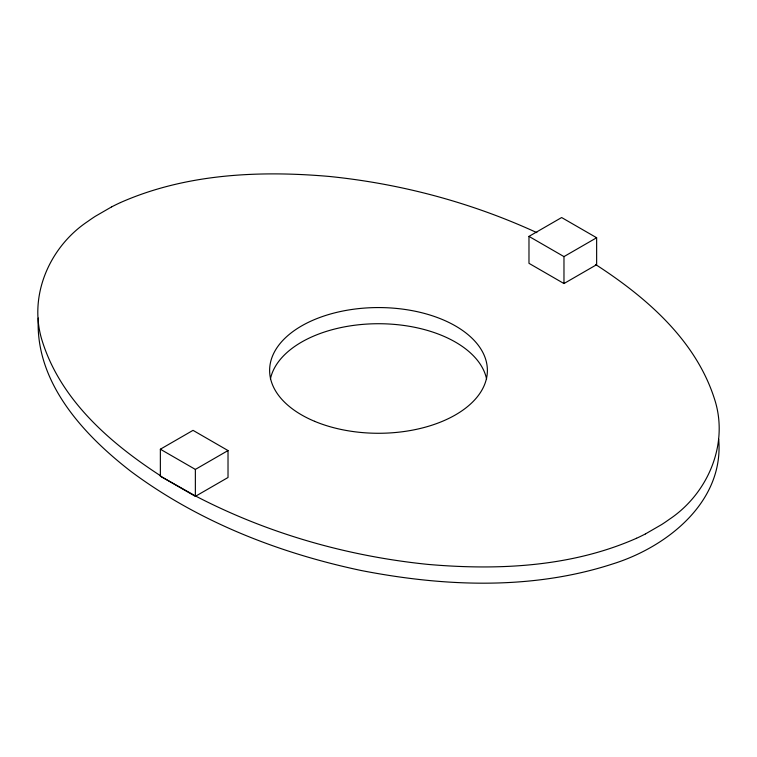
<?xml version="1.0" encoding="UTF-8"?>
<svg xmlns="http://www.w3.org/2000/svg" width="757" height="757" viewBox="0 0 757 757"><rect width="100%" height="100%" fill="white"/><g stroke="black" fill="none" stroke-linecap="round" stroke-linejoin="round"><path stroke-width="1.14" d="M160.361 449.213L193.026 430.355L228.018 450.557L228.018 477.497L195.363 496.355L160.361 476.153L160.361 449.213L195.363 469.416L228.018 450.557M528.982 236.392L561.637 217.543L596.639 237.745L596.639 264.685L563.974 283.544L528.982 263.332L528.982 236.392L563.974 256.604L596.639 237.745M160.361 476.153L195.77 496.119C267.798 533.534 347.189 556.187 427.856 564.391C497.992 570.494 571.336 567.097 636.552 538.255M111.534 206.926L95.325 216.294A207.844 119.994 0 0 0 87.793 221.432C49.196 247.056 27.697 296.895 42.524 341.918C61.279 400.746 110.569 443.318 160.768 475.916M645.466 533.912L661.675 524.544A207.844 119.994 0 0 0 669.207 519.406C707.804 493.782 729.303 443.943 714.476 398.92C695.721 340.092 646.431 297.52 596.232 264.922L595.466 264.43M120.448 202.573C185.664 173.741 259.008 170.344 329.144 176.438C400.832 183.686 471.374 202.516 536.864 232.645M718.686 439.23C724.231 501.919 666.983 547.056 612.687 563.946C531.641 590.328 443.933 586.628 361.212 570.513C279.106 553.112 198.807 521.895 131.122 471.564C83.507 434.755 35.021 382.474 38.295 318.072M563.974 256.604L563.974 283.544M195.363 469.416L195.363 496.355M270.41 379.02A108.876 62.859 0 0 1 378.5 323.722A108.876 62.859 0 0 1 486.59 379.02M111.629 206.879A207.844 119.994 0 0 1 120.533 202.526M645.371 533.959A207.844 119.994 0 0 1 636.467 538.312M314.609 421.318A108.876 62.859 0 0 0 486.798 376.91A108.876 62.859 0 0 0 334.092 313.029A108.876 62.859 0 0 0 314.609 421.318"/></g></svg>
